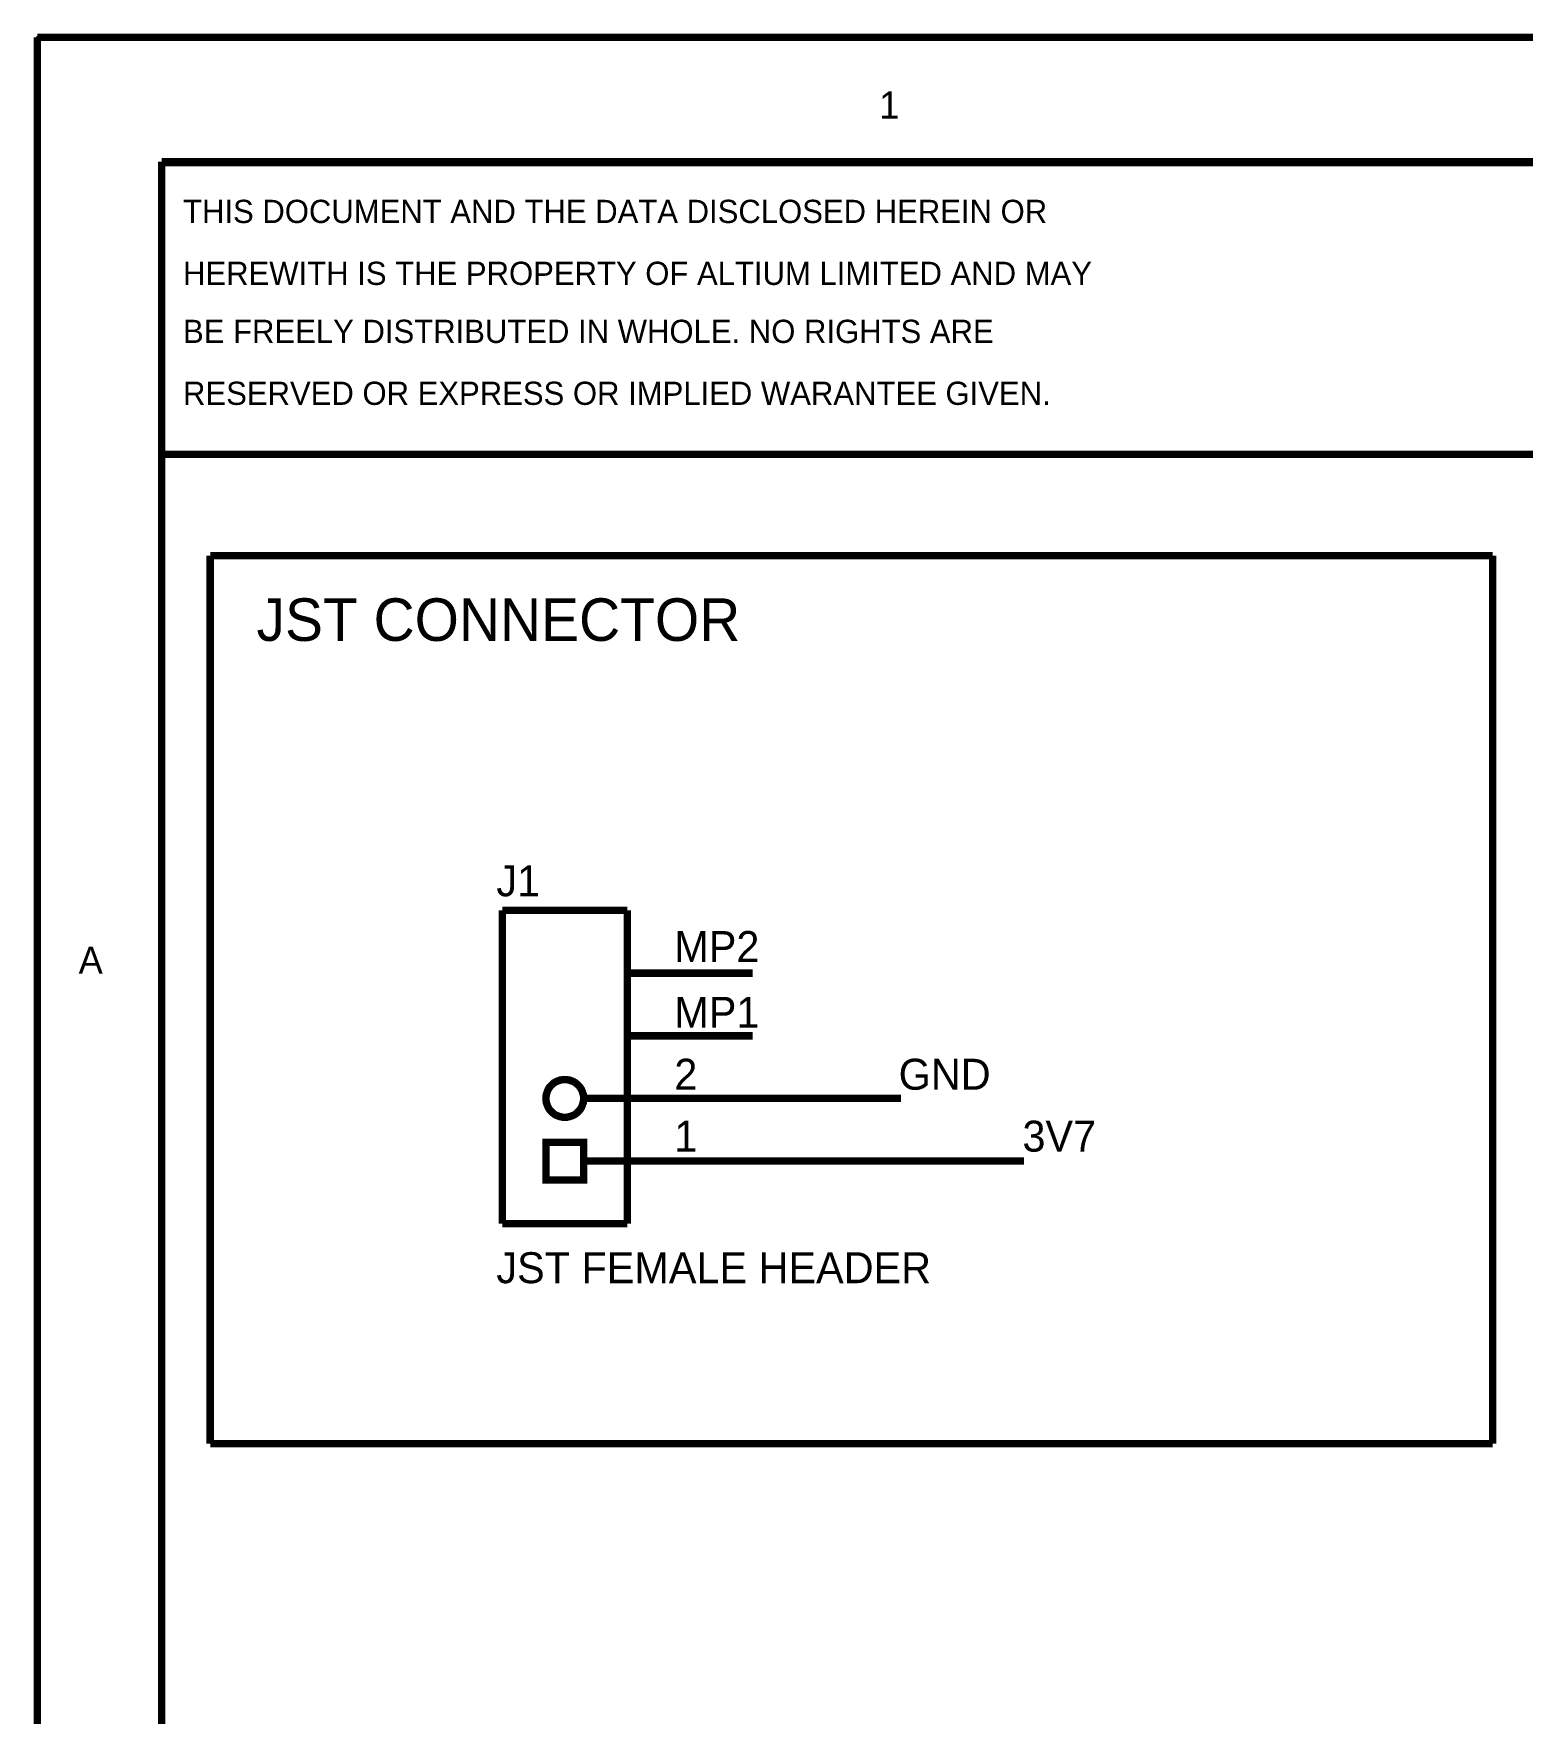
# Model space of a CAD drawing. Header units: inches. Extents: x 0 to 16.9, y 0 to 11.7.
# Drawn here: x -0.004 to 2.372, y 9.019 to 11.699 of the extents above; entities that cross this region are included whole.
import ezdxf

# ---------------------------------------------------------------- set-up
doc = ezdxf.new("R2010")
doc.units = ezdxf.units.IN
doc.header["$MEASUREMENT"] = 0
doc.layers.add('Sheet', color=255, linetype='Continuous')

msp = doc.modelspace()

# ---------------------------------------------------------------- linework, layer by layer
at = {"layer": 'Sheet'}
for points in [[(0.0019, 11.6929, 0.0118, 0.0118, 0), (0.2021, 11.6929, 0.0118, 0.0118, 0)], [(0.0019, 0.0015, 0.0118, 0.0118, 0), (0.0019, 11.6929, 0.0118, 0.0118, 0)], [(0.0023, 11.6929, 0.0118, 0.0118, 0), (16.5323, 11.6929, 0.0118, 0.0118, 0)], [(0.2002, 0.1979, 0.0118, 0.0118, 0), (0.2002, 11.4946, 0.0118, 0.0118, 0)], [(0.2006, 11.4946, 0.0118, 0.0118, 0), (16.3356, 11.4946, 0.0118, 0.0118, 0)], [(2.7166, 11.493, 0.0118, 0.0118, 0), (0.2006, 11.493, 0.0118, 0.0118, 0)], [(0.2006, 11.493, 0.0118, 0.0118, 0), (0.2006, 11.0277, 0.0118, 0.0118, 0)], [(2.7166, 11.493, 0.0118, 0.0118, 0), (0.2006, 11.493, 0.0118, 0.0118, 0)], [(0.2006, 11.493, 0.0118, 0.0118, 0), (0.2006, 11.0277, 0.0118, 0.0118, 0)], [(0.2006, 11.0277, 0.0118, 0.0118, 0), (2.7166, 11.0277, 0.0118, 0.0118, 0)], [(0.2006, 11.0277, 0.0118, 0.0118, 0), (2.7166, 11.0277, 0.0118, 0.0118, 0)], [(2.3242, 10.866, 0.0118, 0.0118, 0), (0.2778, 10.866, 0.0118, 0.0118, 0)], [(0.2778, 10.866, 0.0118, 0.0118, 0), (0.2778, 9.4488, 0.0118, 0.0118, 0)], [(2.3242, 9.4488, 0.0118, 0.0118, 0), (2.3242, 10.866, 0.0118, 0.0118, 0)], [(0.7438, 9.7999, 0.0118, 0.0118, 0), (0.7438, 10.3, 0.0118, 0.0118, 0)], [(0.7438, 10.3, 0.0118, 0.0118, 0), (0.9436, 10.3, 0.0118, 0.0118, 0)], [(0.9436, 10.3, 0.0118, 0.0118, 0), (0.9436, 9.7999, 0.0118, 0.0118, 0)], [(0.9436, 10.1997, 0.0118, 0.0118, 0), (1.1434, 10.1997, 0.0118, 0.0118, 0)], [(0.9436, 10.0997, 0.0118, 0.0118, 0), (1.1434, 10.0997, 0.0118, 0.0118, 0)], [(0.8136, 9.9998, 0.0118, 0.0118, 0), (0.8136, 10.0013, 0.0118, 0.0118, 0), (0.8136, 10.0029, 0.0118, 0.0118, 0), (0.814, 10.0044, 0.0118, 0.0118, 0), (0.8144, 10.006, 0.0118, 0.0118, 0), (0.8144, 10.0071, 0.0118, 0.0118, 0), (0.8151, 10.0087, 0.0118, 0.0118, 0), (0.8155, 10.0102, 0.0118, 0.0118, 0), (0.8159, 10.0114, 0.0118, 0.0118, 0), (0.8167, 10.0129, 0.0118, 0.0118, 0), (0.8171, 10.0141, 0.0118, 0.0118, 0), (0.8178, 10.0152, 0.0118, 0.0118, 0), (0.8186, 10.0168, 0.0118, 0.0118, 0), (0.8198, 10.0179, 0.0118, 0.0118, 0), (0.8205, 10.0191, 0.0118, 0.0118, 0), (0.8213, 10.0199, 0.0118, 0.0118, 0), (0.8225, 10.021, 0.0118, 0.0118, 0), (0.8236, 10.0222, 0.0118, 0.0118, 0), (0.8244, 10.0229, 0.0118, 0.0118, 0), (0.8255, 10.0237, 0.0118, 0.0118, 0), (0.8267, 10.0249, 0.0118, 0.0118, 0), (0.8282, 10.0256, 0.0118, 0.0118, 0), (0.8294, 10.0264, 0.0118, 0.0118, 0), (0.8306, 10.0268, 0.0118, 0.0118, 0), (0.8321, 10.0276, 0.0118, 0.0118, 0), (0.8333, 10.028, 0.0118, 0.0118, 0), (0.8348, 10.0283, 0.0118, 0.0118, 0), (0.8363, 10.0291, 0.0118, 0.0118, 0), (0.8375, 10.0291, 0.0118, 0.0118, 0), (0.839, 10.0295, 0.0118, 0.0118, 0), (0.8406, 10.0299, 0.0118, 0.0118, 0), (0.8421, 10.0299, 0.0118, 0.0118, 0), (0.8437, 10.0299, 0.0118, 0.0118, 0)], [(0.8136, 9.9998, 0.0039, 0.0039, 0), (0.8136, 10.0013, 0.0039, 0.0039, 0), (0.8136, 10.0029, 0.0039, 0.0039, 0), (0.814, 10.0044, 0.0039, 0.0039, 0), (0.8144, 10.006, 0.0039, 0.0039, 0), (0.8144, 10.0071, 0.0039, 0.0039, 0), (0.8151, 10.0087, 0.0039, 0.0039, 0), (0.8155, 10.0102, 0.0039, 0.0039, 0), (0.8159, 10.0114, 0.0039, 0.0039, 0), (0.8167, 10.0129, 0.0039, 0.0039, 0), (0.8171, 10.0141, 0.0039, 0.0039, 0), (0.8178, 10.0152, 0.0039, 0.0039, 0), (0.8186, 10.0168, 0.0039, 0.0039, 0), (0.8198, 10.0179, 0.0039, 0.0039, 0), (0.8205, 10.0191, 0.0039, 0.0039, 0), (0.8213, 10.0199, 0.0039, 0.0039, 0), (0.8225, 10.021, 0.0039, 0.0039, 0), (0.8236, 10.0222, 0.0039, 0.0039, 0), (0.8244, 10.0229, 0.0039, 0.0039, 0), (0.8255, 10.0237, 0.0039, 0.0039, 0), (0.8267, 10.0249, 0.0039, 0.0039, 0), (0.8282, 10.0256, 0.0039, 0.0039, 0), (0.8294, 10.0264, 0.0039, 0.0039, 0), (0.8306, 10.0268, 0.0039, 0.0039, 0), (0.8321, 10.0276, 0.0039, 0.0039, 0), (0.8333, 10.028, 0.0039, 0.0039, 0), (0.8348, 10.0283, 0.0039, 0.0039, 0), (0.8363, 10.0291, 0.0039, 0.0039, 0), (0.8375, 10.0291, 0.0039, 0.0039, 0), (0.839, 10.0295, 0.0039, 0.0039, 0), (0.8406, 10.0299, 0.0039, 0.0039, 0), (0.8421, 10.0299, 0.0039, 0.0039, 0), (0.8437, 10.0299, 0.0039, 0.0039, 0)], [(0.8437, 10.0299, 0.0118, 0.0118, 0), (0.8437, 10.0299, 0.0118, 0.0118, 0)], [(0.8437, 10.0299, 0.0118, 0.0118, 0), (0.8452, 10.0299, 0.0118, 0.0118, 0), (0.8468, 10.0299, 0.0118, 0.0118, 0), (0.8483, 10.0295, 0.0118, 0.0118, 0), (0.8498, 10.0291, 0.0118, 0.0118, 0), (0.851, 10.0291, 0.0118, 0.0118, 0), (0.8525, 10.0283, 0.0118, 0.0118, 0), (0.8541, 10.028, 0.0118, 0.0118, 0), (0.8552, 10.0276, 0.0118, 0.0118, 0), (0.8568, 10.0268, 0.0118, 0.0118, 0), (0.8579, 10.0264, 0.0118, 0.0118, 0), (0.8591, 10.0256, 0.0118, 0.0118, 0), (0.8606, 10.0249, 0.0118, 0.0118, 0), (0.8618, 10.0237, 0.0118, 0.0118, 0), (0.863, 10.0229, 0.0118, 0.0118, 0), (0.8637, 10.0222, 0.0118, 0.0118, 0), (0.8649, 10.021, 0.0118, 0.0118, 0), (0.866, 10.0199, 0.0118, 0.0118, 0), (0.8668, 10.0191, 0.0118, 0.0118, 0), (0.8676, 10.0179, 0.0118, 0.0118, 0), (0.8687, 10.0168, 0.0118, 0.0118, 0), (0.8695, 10.0152, 0.0118, 0.0118, 0), (0.8703, 10.0141, 0.0118, 0.0118, 0), (0.8707, 10.0129, 0.0118, 0.0118, 0), (0.8714, 10.0114, 0.0118, 0.0118, 0), (0.8718, 10.0102, 0.0118, 0.0118, 0), (0.8722, 10.0087, 0.0118, 0.0118, 0), (0.873, 10.0071, 0.0118, 0.0118, 0), (0.873, 10.006, 0.0118, 0.0118, 0), (0.8734, 10.0044, 0.0118, 0.0118, 0), (0.8738, 10.0029, 0.0118, 0.0118, 0), (0.8738, 10.0013, 0.0118, 0.0118, 0), (0.8738, 9.9998, 0.0118, 0.0118, 0)], [(0.8437, 10.0299, 0.0039, 0.0039, 0), (0.8437, 10.0299, 0.0039, 0.0039, 0)], [(0.8437, 10.0299, 0.0039, 0.0039, 0), (0.8452, 10.0299, 0.0039, 0.0039, 0), (0.8468, 10.0299, 0.0039, 0.0039, 0), (0.8483, 10.0295, 0.0039, 0.0039, 0), (0.8498, 10.0291, 0.0039, 0.0039, 0), (0.851, 10.0291, 0.0039, 0.0039, 0), (0.8525, 10.0283, 0.0039, 0.0039, 0), (0.8541, 10.028, 0.0039, 0.0039, 0), (0.8552, 10.0276, 0.0039, 0.0039, 0), (0.8568, 10.0268, 0.0039, 0.0039, 0), (0.8579, 10.0264, 0.0039, 0.0039, 0), (0.8591, 10.0256, 0.0039, 0.0039, 0), (0.8606, 10.0249, 0.0039, 0.0039, 0), (0.8618, 10.0237, 0.0039, 0.0039, 0), (0.863, 10.0229, 0.0039, 0.0039, 0), (0.8637, 10.0222, 0.0039, 0.0039, 0), (0.8649, 10.021, 0.0039, 0.0039, 0), (0.866, 10.0199, 0.0039, 0.0039, 0), (0.8668, 10.0191, 0.0039, 0.0039, 0), (0.8676, 10.0179, 0.0039, 0.0039, 0), (0.8687, 10.0168, 0.0039, 0.0039, 0), (0.8695, 10.0152, 0.0039, 0.0039, 0), (0.8703, 10.0141, 0.0039, 0.0039, 0), (0.8707, 10.0129, 0.0039, 0.0039, 0), (0.8714, 10.0114, 0.0039, 0.0039, 0), (0.8718, 10.0102, 0.0039, 0.0039, 0), (0.8722, 10.0087, 0.0039, 0.0039, 0), (0.873, 10.0071, 0.0039, 0.0039, 0), (0.873, 10.006, 0.0039, 0.0039, 0), (0.8734, 10.0044, 0.0039, 0.0039, 0), (0.8738, 10.0029, 0.0039, 0.0039, 0), (0.8738, 10.0013, 0.0039, 0.0039, 0), (0.8738, 9.9998, 0.0039, 0.0039, 0)], [(0.8437, 9.9697, 0.0118, 0.0118, 0), (0.8421, 9.9697, 0.0118, 0.0118, 0), (0.8406, 9.9697, 0.0118, 0.0118, 0), (0.839, 9.9701, 0.0118, 0.0118, 0), (0.8375, 9.9705, 0.0118, 0.0118, 0), (0.8363, 9.9705, 0.0118, 0.0118, 0), (0.8348, 9.9712, 0.0118, 0.0118, 0), (0.8333, 9.9716, 0.0118, 0.0118, 0), (0.8321, 9.972, 0.0118, 0.0118, 0), (0.8306, 9.9728, 0.0118, 0.0118, 0), (0.8294, 9.9732, 0.0118, 0.0118, 0), (0.8282, 9.9739, 0.0118, 0.0118, 0), (0.8267, 9.9747, 0.0118, 0.0118, 0), (0.8255, 9.9759, 0.0118, 0.0118, 0), (0.8244, 9.9766, 0.0118, 0.0118, 0), (0.8236, 9.9774, 0.0118, 0.0118, 0), (0.8225, 9.9786, 0.0118, 0.0118, 0), (0.8213, 9.9797, 0.0118, 0.0118, 0), (0.8205, 9.9805, 0.0118, 0.0118, 0), (0.8198, 9.9817, 0.0118, 0.0118, 0), (0.8186, 9.9828, 0.0118, 0.0118, 0), (0.8178, 9.9844, 0.0118, 0.0118, 0), (0.8171, 9.9855, 0.0118, 0.0118, 0), (0.8167, 9.9867, 0.0118, 0.0118, 0), (0.8159, 9.9882, 0.0118, 0.0118, 0), (0.8155, 9.9894, 0.0118, 0.0118, 0), (0.8151, 9.9909, 0.0118, 0.0118, 0), (0.8144, 9.9925, 0.0118, 0.0118, 0), (0.8144, 9.9936, 0.0118, 0.0118, 0), (0.814, 9.9952, 0.0118, 0.0118, 0), (0.8136, 9.9967, 0.0118, 0.0118, 0), (0.8136, 9.9982, 0.0118, 0.0118, 0), (0.8136, 9.9998, 0.0118, 0.0118, 0)], [(0.8136, 9.9998, 0.0118, 0.0118, 0), (0.8136, 9.9998, 0.0118, 0.0118, 0)], [(0.8437, 9.9697, 0.0039, 0.0039, 0), (0.8421, 9.9697, 0.0039, 0.0039, 0), (0.8406, 9.9697, 0.0039, 0.0039, 0), (0.839, 9.9701, 0.0039, 0.0039, 0), (0.8375, 9.9705, 0.0039, 0.0039, 0), (0.8363, 9.9705, 0.0039, 0.0039, 0), (0.8348, 9.9712, 0.0039, 0.0039, 0), (0.8333, 9.9716, 0.0039, 0.0039, 0), (0.8321, 9.972, 0.0039, 0.0039, 0), (0.8306, 9.9728, 0.0039, 0.0039, 0), (0.8294, 9.9732, 0.0039, 0.0039, 0), (0.8282, 9.9739, 0.0039, 0.0039, 0), (0.8267, 9.9747, 0.0039, 0.0039, 0), (0.8255, 9.9759, 0.0039, 0.0039, 0), (0.8244, 9.9766, 0.0039, 0.0039, 0), (0.8236, 9.9774, 0.0039, 0.0039, 0), (0.8225, 9.9786, 0.0039, 0.0039, 0), (0.8213, 9.9797, 0.0039, 0.0039, 0), (0.8205, 9.9805, 0.0039, 0.0039, 0), (0.8198, 9.9817, 0.0039, 0.0039, 0), (0.8186, 9.9828, 0.0039, 0.0039, 0), (0.8178, 9.9844, 0.0039, 0.0039, 0), (0.8171, 9.9855, 0.0039, 0.0039, 0), (0.8167, 9.9867, 0.0039, 0.0039, 0), (0.8159, 9.9882, 0.0039, 0.0039, 0), (0.8155, 9.9894, 0.0039, 0.0039, 0), (0.8151, 9.9909, 0.0039, 0.0039, 0), (0.8144, 9.9925, 0.0039, 0.0039, 0), (0.8144, 9.9936, 0.0039, 0.0039, 0), (0.814, 9.9952, 0.0039, 0.0039, 0), (0.8136, 9.9967, 0.0039, 0.0039, 0), (0.8136, 9.9982, 0.0039, 0.0039, 0), (0.8136, 9.9998, 0.0039, 0.0039, 0)], [(0.8136, 9.9998, 0.0039, 0.0039, 0), (0.8136, 9.9998, 0.0039, 0.0039, 0)], [(0.8738, 9.9998, 0.0118, 0.0118, 0), (0.8738, 9.9982, 0.0118, 0.0118, 0), (0.8738, 9.9967, 0.0118, 0.0118, 0), (0.8734, 9.9952, 0.0118, 0.0118, 0), (0.873, 9.9936, 0.0118, 0.0118, 0), (0.873, 9.9925, 0.0118, 0.0118, 0), (0.8722, 9.9909, 0.0118, 0.0118, 0), (0.8718, 9.9894, 0.0118, 0.0118, 0), (0.8714, 9.9882, 0.0118, 0.0118, 0), (0.8707, 9.9867, 0.0118, 0.0118, 0), (0.8703, 9.9855, 0.0118, 0.0118, 0), (0.8695, 9.9844, 0.0118, 0.0118, 0), (0.8687, 9.9828, 0.0118, 0.0118, 0), (0.8676, 9.9817, 0.0118, 0.0118, 0), (0.8668, 9.9805, 0.0118, 0.0118, 0), (0.866, 9.9797, 0.0118, 0.0118, 0), (0.8649, 9.9786, 0.0118, 0.0118, 0), (0.8637, 9.9774, 0.0118, 0.0118, 0), (0.863, 9.9766, 0.0118, 0.0118, 0), (0.8618, 9.9759, 0.0118, 0.0118, 0), (0.8606, 9.9747, 0.0118, 0.0118, 0), (0.8591, 9.9739, 0.0118, 0.0118, 0), (0.8579, 9.9732, 0.0118, 0.0118, 0), (0.8568, 9.9728, 0.0118, 0.0118, 0), (0.8552, 9.972, 0.0118, 0.0118, 0), (0.8541, 9.9716, 0.0118, 0.0118, 0), (0.8525, 9.9712, 0.0118, 0.0118, 0), (0.851, 9.9705, 0.0118, 0.0118, 0), (0.8498, 9.9705, 0.0118, 0.0118, 0), (0.8483, 9.9701, 0.0118, 0.0118, 0), (0.8468, 9.9697, 0.0118, 0.0118, 0), (0.8452, 9.9697, 0.0118, 0.0118, 0), (0.8437, 9.9697, 0.0118, 0.0118, 0)], [(0.8738, 9.9998, 0.0039, 0.0039, 0), (0.8738, 9.9982, 0.0039, 0.0039, 0), (0.8738, 9.9967, 0.0039, 0.0039, 0), (0.8734, 9.9952, 0.0039, 0.0039, 0), (0.873, 9.9936, 0.0039, 0.0039, 0), (0.873, 9.9925, 0.0039, 0.0039, 0), (0.8722, 9.9909, 0.0039, 0.0039, 0), (0.8718, 9.9894, 0.0039, 0.0039, 0), (0.8714, 9.9882, 0.0039, 0.0039, 0), (0.8707, 9.9867, 0.0039, 0.0039, 0), (0.8703, 9.9855, 0.0039, 0.0039, 0), (0.8695, 9.9844, 0.0039, 0.0039, 0), (0.8687, 9.9828, 0.0039, 0.0039, 0), (0.8676, 9.9817, 0.0039, 0.0039, 0), (0.8668, 9.9805, 0.0039, 0.0039, 0), (0.866, 9.9797, 0.0039, 0.0039, 0), (0.8649, 9.9786, 0.0039, 0.0039, 0), (0.8637, 9.9774, 0.0039, 0.0039, 0), (0.863, 9.9766, 0.0039, 0.0039, 0), (0.8618, 9.9759, 0.0039, 0.0039, 0), (0.8606, 9.9747, 0.0039, 0.0039, 0), (0.8591, 9.9739, 0.0039, 0.0039, 0), (0.8579, 9.9732, 0.0039, 0.0039, 0), (0.8568, 9.9728, 0.0039, 0.0039, 0), (0.8552, 9.972, 0.0039, 0.0039, 0), (0.8541, 9.9716, 0.0039, 0.0039, 0), (0.8525, 9.9712, 0.0039, 0.0039, 0), (0.851, 9.9705, 0.0039, 0.0039, 0), (0.8498, 9.9705, 0.0039, 0.0039, 0), (0.8483, 9.9701, 0.0039, 0.0039, 0), (0.8468, 9.9697, 0.0039, 0.0039, 0), (0.8452, 9.9697, 0.0039, 0.0039, 0), (0.8437, 9.9697, 0.0039, 0.0039, 0)], [(0.9436, 9.9998, 0.0118, 0.0118, 0), (0.8738, 9.9998, 0.0118, 0.0118, 0)], [(0.8738, 9.9998, 0.0118, 0.0118, 0), (0.8738, 9.9998, 0.0118, 0.0118, 0), (0.8738, 9.9998, 0.0118, 0.0118, 0), (0.8738, 9.9998, 0.0118, 0.0118, 0), (0.8738, 9.9998, 0.0118, 0.0118, 0), (0.8738, 9.9998, 0.0118, 0.0118, 0), (0.8738, 9.9998, 0.0118, 0.0118, 0), (0.8738, 9.9998, 0.0118, 0.0118, 0), (0.8738, 9.9998, 0.0118, 0.0118, 0), (0.8738, 9.9998, 0.0118, 0.0118, 0), (0.8738, 9.9998, 0.0118, 0.0118, 0), (0.8738, 9.9998, 0.0118, 0.0118, 0), (0.8738, 9.9998, 0.0118, 0.0118, 0), (0.8738, 9.9998, 0.0118, 0.0118, 0), (0.8738, 9.9998, 0.0118, 0.0118, 0), (0.8738, 9.9998, 0.0118, 0.0118, 0), (0.8738, 9.9998, 0.0118, 0.0118, 0), (0.8738, 9.9998, 0.0118, 0.0118, 0), (0.8738, 9.9998, 0.0118, 0.0118, 0), (0.8738, 9.9998, 0.0118, 0.0118, 0), (0.8738, 9.9998, 0.0118, 0.0118, 0), (0.8738, 9.9998, 0.0118, 0.0118, 0), (0.8738, 9.9998, 0.0118, 0.0118, 0), (0.8738, 9.9998, 0.0118, 0.0118, 0), (0.8738, 9.9998, 0.0118, 0.0118, 0), (0.8738, 9.9998, 0.0118, 0.0118, 0), (0.8738, 9.9998, 0.0118, 0.0118, 0), (0.8738, 9.9998, 0.0118, 0.0118, 0), (0.8738, 9.9998, 0.0118, 0.0118, 0), (0.8738, 9.9998, 0.0118, 0.0118, 0), (0.8738, 9.9998, 0.0118, 0.0118, 0), (0.8738, 9.9998, 0.0118, 0.0118, 0), (0.8738, 9.9998, 0.0118, 0.0118, 0)], [(0.8738, 9.9998, 0.0118, 0.0118, 0), (0.8738, 9.9998, 0.0118, 0.0118, 0)], [(0.8738, 9.9998, 0.0039, 0.0039, 0), (0.8738, 9.9998, 0.0039, 0.0039, 0), (0.8738, 9.9998, 0.0039, 0.0039, 0), (0.8738, 9.9998, 0.0039, 0.0039, 0), (0.8738, 9.9998, 0.0039, 0.0039, 0), (0.8738, 9.9998, 0.0039, 0.0039, 0), (0.8738, 9.9998, 0.0039, 0.0039, 0), (0.8738, 9.9998, 0.0039, 0.0039, 0), (0.8738, 9.9998, 0.0039, 0.0039, 0), (0.8738, 9.9998, 0.0039, 0.0039, 0), (0.8738, 9.9998, 0.0039, 0.0039, 0), (0.8738, 9.9998, 0.0039, 0.0039, 0), (0.8738, 9.9998, 0.0039, 0.0039, 0), (0.8738, 9.9998, 0.0039, 0.0039, 0), (0.8738, 9.9998, 0.0039, 0.0039, 0), (0.8738, 9.9998, 0.0039, 0.0039, 0), (0.8738, 9.9998, 0.0039, 0.0039, 0), (0.8738, 9.9998, 0.0039, 0.0039, 0), (0.8738, 9.9998, 0.0039, 0.0039, 0), (0.8738, 9.9998, 0.0039, 0.0039, 0), (0.8738, 9.9998, 0.0039, 0.0039, 0), (0.8738, 9.9998, 0.0039, 0.0039, 0), (0.8738, 9.9998, 0.0039, 0.0039, 0), (0.8738, 9.9998, 0.0039, 0.0039, 0), (0.8738, 9.9998, 0.0039, 0.0039, 0), (0.8738, 9.9998, 0.0039, 0.0039, 0), (0.8738, 9.9998, 0.0039, 0.0039, 0), (0.8738, 9.9998, 0.0039, 0.0039, 0), (0.8738, 9.9998, 0.0039, 0.0039, 0), (0.8738, 9.9998, 0.0039, 0.0039, 0), (0.8738, 9.9998, 0.0039, 0.0039, 0), (0.8738, 9.9998, 0.0039, 0.0039, 0), (0.8738, 9.9998, 0.0039, 0.0039, 0)], [(0.8738, 9.9998, 0.0039, 0.0039, 0), (0.8738, 9.9998, 0.0039, 0.0039, 0)], [(0.9436, 9.9998, 0.0118, 0.0118, 0), (1.1434, 9.9998, 0.0118, 0.0118, 0)], [(1.1434, 9.9998, 0.0118, 0.0118, 0), (1.3799, 9.9998, 0.0118, 0.0118, 0)], [(0.8437, 9.9697, 0.0118, 0.0118, 0), (0.8437, 9.9697, 0.0118, 0.0118, 0)], [(0.8437, 9.9697, 0.0039, 0.0039, 0), (0.8437, 9.9697, 0.0039, 0.0039, 0)], [(0.9436, 9.8999, 0.0118, 0.0118, 0), (0.8738, 9.8999, 0.0118, 0.0118, 0)], [(0.9436, 9.8999, 0.0118, 0.0118, 0), (1.1434, 9.8999, 0.0118, 0.0118, 0)], [(1.1434, 9.8999, 0.0118, 0.0118, 0), (1.5766, 9.8999, 0.0118, 0.0118, 0)], [(0.9436, 9.7999, 0.0118, 0.0118, 0), (0.7438, 9.7999, 0.0118, 0.0118, 0)], [(0.2778, 9.4488, 0.0118, 0.0118, 0), (2.3242, 9.4488, 0.0118, 0.0118, 0)]]:
    msp.add_lwpolyline(points, format="xyseb", dxfattribs=at)
for points in [[(0.0023, 11.6929, 0.0039, 0.0039, 0), (0.0023, 0, 0.0039, 0.0039, 0), (16.5339, 0, 0.0039, 0.0039, 0), (16.5339, 11.6929, 0.0039, 0.0039, 0), (0.0023, 11.6929, 0.0039, 0.0039, 0), (0.0023, 11.6929, 0.0039, 0.0039, 0)], [(0.2021, 11.4923, 0.0039, 0.0039, 0), (0.2021, 0.1999, 0.0039, 0.0039, 0), (16.3341, 0.1999, 0.0039, 0.0039, 0), (16.3341, 11.4923, 0.0039, 0.0039, 0), (0.2021, 11.4923, 0.0039, 0.0039, 0), (0.2021, 11.4923, 0.0039, 0.0039, 0)], [(0.8136, 9.9299, 0.0118, 0.0118, 0), (0.8738, 9.9299, 0.0118, 0.0118, 0), (0.8738, 9.8698, 0.0118, 0.0118, 0), (0.8136, 9.8698, 0.0118, 0.0118, 0), (0.8136, 9.9299, 0.0118, 0.0118, 0)], [(0.8136, 9.9299, 0.0039, 0.0039, 0), (0.8136, 9.8698, 0.0039, 0.0039, 0), (0.8738, 9.8698, 0.0039, 0.0039, 0), (0.8738, 9.9299, 0.0039, 0.0039, 0), (0.8136, 9.9299, 0.0039, 0.0039, 0), (0.8136, 9.9299, 0.0039, 0.0039, 0)]]:
    msp.add_lwpolyline(points, format="xyseb", close=True, dxfattribs=at)

# ---------------------------------------------------------------- texts
for s, height, p in [('1', 0.0432, (1.3455, 11.5633)), ('THIS DOCUMENT AND THE DATA DISCLOSED HEREIN OR', 0.037042, (0.2345, 11.3966)), ('HEREWITH IS THE PROPERTY OF ALTIUM LIMITED AND MAY', 0.037042, (0.2345, 11.2978)), ('BE FREELY DISTRIBUTED IN WHOLE. NO RIGHTS ARE', 0.037042, (0.2345, 11.2052)), ('RESERVED OR EXPRESS OR IMPLIED WARANTEE GIVEN.', 0.037042, (0.2345, 11.1064)), ('JST CONNECTOR', 0.06791, (0.3518, 10.7298)), ('J1', 0.04939, (0.7345, 10.3224)), ('MP2', 0.04939, (1.0184, 10.2174)), ('A', 0.0432, (0.0679, 10.1989)), ('MP1', 0.04939, (1.0184, 10.1125)), ('2', 0.0494, (1.0184, 10.0137)), ('GND', 0.04939, (1.3764, 10.0137)), ('1', 0.0494, (1.0184, 9.9149)), ('3V7', 0.04939, (1.5739, 9.9149)), ('JST FEMALE HEADER', 0.049389, (0.7345, 9.705))]:
    msp.add_text(s, height=height, dxfattribs=at).set_placement(p)

doc.saveas('drawing.dxf')
